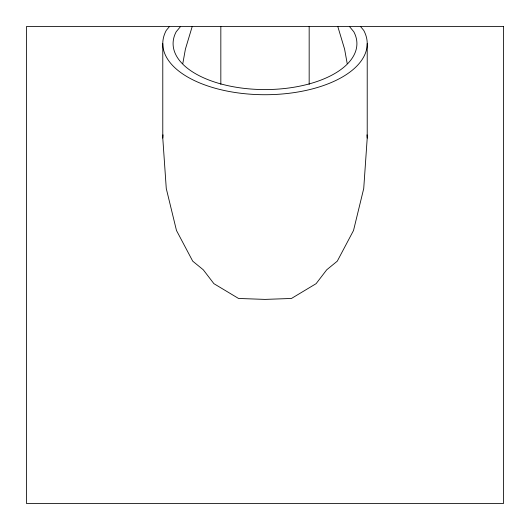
<?xml version="1.0" encoding="UTF-8"?>
<svg xmlns="http://www.w3.org/2000/svg" width="530" height="530" viewBox="0 0 530 530"><rect width="100%" height="100%" fill="white"/><g stroke="black" fill="none" stroke-linecap="round" stroke-linejoin="round"><path stroke-width="0.79" d="M367.217 43.619L367.217 138.091L363.732 188.501L353.523 230.484L337.279 261.164L326.725 269.79L316.105 283.663L291.454 298.463L265 299.397L238.546 298.463L213.895 283.663L203.275 269.79L192.721 261.164L176.477 230.484L166.268 188.501L162.783 138.091L162.988 134.832M182.784 63.666L185.407 49.118L192.211 26.5M169.494 26.5L166.268 30.389A102.217 51.105 0 0 0 265 94.724A102.217 51.105 0 0 0 363.732 30.389L360.506 26.5M180.558 26.5L176.225 31.727A91.902 45.951 0 0 0 265 89.57A91.902 45.951 0 0 0 353.775 31.727L349.442 26.5M337.789 26.5L344.593 49.118L347.216 63.666M367.012 134.832L367.217 138.091M309.169 26.5L309.169 84.396M220.831 26.5L220.831 84.396M162.783 43.619L162.783 138.091M503.5 26.5L26.5 26.5L26.5 503.5L503.5 503.5L503.5 26.5"/></g></svg>
